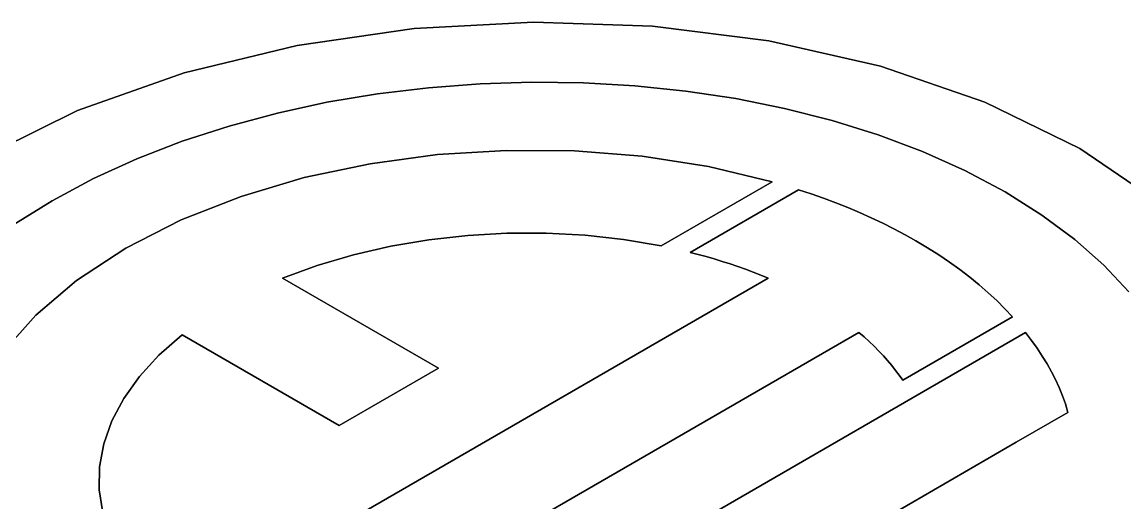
# Model space of a CAD drawing. Header units: inches. Extents: x 2.5 to 102.3, y 2 to 82.2.
# Drawn here: x 63.1942 to 63.4575, y 52.6947 to 52.8094 of the extents above; entities that cross this region are included whole.
import ezdxf

# ---------------------------------------------------------------- set-up
doc = ezdxf.new("R2010")
doc.units = ezdxf.units.IN
doc.header["$MEASUREMENT"] = 0
doc.layers.add('LABEL', color=2, linetype='Continuous')

msp = doc.modelspace()

# ---------------------------------------------------------------- linework, layer by layer
at = {"layer": 'LABEL'}
for p, q in [((63.28785, 52.80784), (63.25986, 52.80381)), ((63.25986, 52.80381), (63.28785, 52.80784)), ((63.31631, 52.80937), (63.28785, 52.80784)), ((63.28785, 52.80784), (63.31631, 52.80937)), ((63.34469, 52.80838), (63.31631, 52.80937)), ((63.31631, 52.80937), (63.34469, 52.80838)), ((63.37247, 52.80487), (63.34469, 52.80838)), ((63.34469, 52.80838), (63.37247, 52.80487)), ((63.3991, 52.79884), (63.37247, 52.80487)), ((63.37247, 52.80487), (63.3991, 52.79884)), ((63.25986, 52.80381), (63.23288, 52.79728)), ((63.23288, 52.79728), (63.25986, 52.80381)), ((63.23288, 52.79728), (63.20746, 52.78824)), ((63.20746, 52.78824), (63.23288, 52.79728)), ((63.42404, 52.79028), (63.3991, 52.79884)), ((63.3991, 52.79884), (63.42404, 52.79028)), ((63.29123, 52.79371), (63.30355, 52.79464)), ((63.30355, 52.79464), (63.29123, 52.79371)), ((63.30355, 52.79464), (63.31591, 52.79502)), ((63.31591, 52.79502), (63.30355, 52.79464)), ((63.31591, 52.79502), (63.32825, 52.79486)), ((63.32825, 52.79486), (63.31591, 52.79502)), ((63.32825, 52.79486), (63.34051, 52.79416)), ((63.34051, 52.79416), (63.32825, 52.79486)), ((63.34051, 52.79416), (63.35264, 52.79291)), ((63.35264, 52.79291), (63.34051, 52.79416)), ((63.26699, 52.79023), (63.27903, 52.79224)), ((63.27903, 52.79224), (63.26699, 52.79023)), ((63.27903, 52.79224), (63.29123, 52.79371)), ((63.29123, 52.79371), (63.27903, 52.79224)), ((63.35264, 52.79291), (63.36457, 52.79112)), ((63.36457, 52.79112), (63.35264, 52.79291)), ((63.25518, 52.78767), (63.26699, 52.79023)), ((63.26699, 52.79023), (63.25518, 52.78767)), ((63.36457, 52.79112), (63.37624, 52.78878)), ((63.37624, 52.78878), (63.36457, 52.79112)), ((63.37624, 52.78878), (63.38761, 52.7859)), ((63.38761, 52.7859), (63.37624, 52.78878)), ((63.44674, 52.77919), (63.42404, 52.79028)), ((63.42404, 52.79028), (63.44674, 52.77919)), ((63.20746, 52.78824), (63.18412, 52.77672)), ((63.18412, 52.77672), (63.20746, 52.78824)), ((63.24364, 52.78457), (63.25518, 52.78767)), ((63.25518, 52.78767), (63.24364, 52.78457)), ((63.23243, 52.78093), (63.24364, 52.78457)), ((63.24364, 52.78457), (63.23243, 52.78093)), ((63.38761, 52.7859), (63.39861, 52.78246)), ((63.39861, 52.78246), (63.38761, 52.7859)), ((63.22162, 52.77675), (63.23243, 52.78093)), ((63.23243, 52.78093), (63.22162, 52.77675)), ((63.39861, 52.78246), (63.40919, 52.77848)), ((63.40919, 52.77848), (63.39861, 52.78246)), ((63.30974, 52.77877), (63.2934, 52.77775)), ((63.2934, 52.77775), (63.30974, 52.77877)), ((63.32609, 52.77864), (63.30974, 52.77877)), ((63.30974, 52.77877), (63.32609, 52.77864)), ((63.34227, 52.77735), (63.32609, 52.77864)), ((63.32609, 52.77864), (63.34227, 52.77735)), ((63.40919, 52.77848), (63.4193, 52.77395)), ((63.4193, 52.77395), (63.40919, 52.77848)), ((63.46595, 52.76609), (63.44674, 52.77919)), ((63.44674, 52.77919), (63.46595, 52.76609)), ((63.21125, 52.77202), (63.22162, 52.77675)), ((63.22162, 52.77675), (63.21125, 52.77202)), ((63.27729, 52.77557), (63.26159, 52.77225)), ((63.26159, 52.77225), (63.27729, 52.77557)), ((63.2934, 52.77775), (63.27729, 52.77557)), ((63.27729, 52.77557), (63.2934, 52.77775)), ((63.35807, 52.7749), (63.34227, 52.77735)), ((63.34227, 52.77735), (63.35807, 52.7749)), ((63.37329, 52.77128), (63.35807, 52.7749)), ((63.35807, 52.7749), (63.37329, 52.77128)), ((63.4193, 52.77395), (63.42886, 52.76887)), ((63.42886, 52.76887), (63.4193, 52.77395)), ((63.20139, 52.76675), (63.21125, 52.77202)), ((63.21125, 52.77202), (63.20139, 52.76675)), ((63.26159, 52.77225), (63.2465, 52.76778)), ((63.2465, 52.76778), (63.26159, 52.77225)), ((63.3468, 52.75599), (63.37329, 52.77128)), ((63.37329, 52.77128), (63.3468, 52.75599)), ((63.2465, 52.76778), (63.23223, 52.76216)), ((63.23223, 52.76216), (63.2465, 52.76778)), ((63.37957, 52.76937), (63.35369, 52.75443)), ((63.35369, 52.75443), (63.37957, 52.76937)), ((63.38257, 52.76838), (63.37957, 52.76937)), ((63.37957, 52.76937), (63.38257, 52.76838)), ((63.38553, 52.76734), (63.38257, 52.76838)), ((63.38257, 52.76838), (63.38553, 52.76734)), ((63.42886, 52.76887), (63.43767, 52.76334)), ((63.43767, 52.76334), (63.42886, 52.76887)), ((63.19229, 52.76108), (63.20139, 52.76675)), ((63.20139, 52.76675), (63.19229, 52.76108)), ((63.38845, 52.76625), (63.38553, 52.76734)), ((63.38553, 52.76734), (63.38845, 52.76625)), ((63.39133, 52.7651), (63.38845, 52.76625)), ((63.38845, 52.76625), (63.39133, 52.7651)), ((63.39415, 52.76391), (63.39133, 52.7651)), ((63.39133, 52.7651), (63.39415, 52.76391)), ((63.39694, 52.76266), (63.39415, 52.76391)), ((63.39415, 52.76391), (63.39694, 52.76266)), ((63.39967, 52.76137), (63.39694, 52.76266)), ((63.39694, 52.76266), (63.39967, 52.76137)), ((63.43767, 52.76334), (63.44552, 52.75751)), ((63.44552, 52.75751), (63.43767, 52.76334)), ((63.23223, 52.76216), (63.21897, 52.7554)), ((63.21897, 52.7554), (63.23223, 52.76216)), ((63.40235, 52.76002), (63.39967, 52.76137)), ((63.39967, 52.76137), (63.40235, 52.76002)), ((63.40498, 52.75863), (63.40235, 52.76002)), ((63.40235, 52.76002), (63.40498, 52.75863)), ((63.28223, 52.75591), (63.29135, 52.75744)), ((63.29135, 52.75744), (63.28223, 52.75591)), ((63.29135, 52.75744), (63.30062, 52.75847)), ((63.30062, 52.75847), (63.29135, 52.75744)), ((63.30062, 52.75847), (63.30997, 52.75899)), ((63.30997, 52.75899), (63.30062, 52.75847)), ((63.30997, 52.75899), (63.31933, 52.759)), ((63.31933, 52.759), (63.30997, 52.75899)), ((63.31933, 52.759), (63.32863, 52.7585)), ((63.32863, 52.7585), (63.31933, 52.759)), ((63.32863, 52.7585), (63.33781, 52.7575)), ((63.33781, 52.7575), (63.32863, 52.7585)), ((63.33781, 52.7575), (63.3468, 52.75599)), ((63.3468, 52.75599), (63.33781, 52.7575)), ((63.40755, 52.75718), (63.40498, 52.75863)), ((63.40498, 52.75863), (63.40755, 52.75718)), ((63.41035, 52.75552), (63.40755, 52.75718)), ((63.40755, 52.75718), (63.41035, 52.75552)), ((63.44552, 52.75751), (63.45243, 52.75139)), ((63.45243, 52.75139), (63.44552, 52.75751)), ((63.21897, 52.7554), (63.20725, 52.74774)), ((63.20725, 52.74774), (63.21897, 52.7554)), ((63.27332, 52.75387), (63.28223, 52.75591)), ((63.28223, 52.75591), (63.27332, 52.75387)), ((63.41304, 52.75381), (63.41035, 52.75552)), ((63.41035, 52.75552), (63.41304, 52.75381)), ((63.26469, 52.75133), (63.27332, 52.75387)), ((63.27332, 52.75387), (63.26469, 52.75133)), ((63.35369, 52.75443), (63.35563, 52.75393)), ((63.35563, 52.75393), (63.35369, 52.75443)), ((63.35563, 52.75393), (63.35755, 52.75341)), ((63.35755, 52.75341), (63.35563, 52.75393)), ((63.35755, 52.75341), (63.35946, 52.75286)), ((63.35946, 52.75286), (63.35755, 52.75341)), ((63.35946, 52.75286), (63.36135, 52.75228)), ((63.36135, 52.75228), (63.35946, 52.75286)), ((63.36135, 52.75228), (63.36323, 52.75168)), ((63.36323, 52.75168), (63.36135, 52.75228)), ((63.41562, 52.75208), (63.41304, 52.75381)), ((63.41304, 52.75381), (63.41562, 52.75208)), ((63.4181, 52.75031), (63.41562, 52.75208)), ((63.41562, 52.75208), (63.4181, 52.75031)), ((63.25641, 52.74828), (63.26469, 52.75133)), ((63.26469, 52.75133), (63.25641, 52.74828)), ((63.36323, 52.75168), (63.36509, 52.75105)), ((63.36509, 52.75105), (63.36323, 52.75168)), ((63.36509, 52.75105), (63.36693, 52.7504)), ((63.36693, 52.7504), (63.36509, 52.75105)), ((63.36693, 52.7504), (63.36875, 52.74972)), ((63.36875, 52.74972), (63.36693, 52.7504)), ((63.36875, 52.74972), (63.37055, 52.74901)), ((63.37055, 52.74901), (63.36875, 52.74972)), ((63.42046, 52.7485), (63.4181, 52.75031)), ((63.4181, 52.75031), (63.42046, 52.7485)), ((63.45243, 52.75139), (63.45838, 52.74504)), ((63.45838, 52.74504), (63.45243, 52.75139)), ((63.20725, 52.74774), (63.19751, 52.73949)), ((63.19751, 52.73949), (63.20725, 52.74774)), ((63.37232, 52.74828), (63.20646, 52.65252)), ((63.20646, 52.65252), (63.37232, 52.74828)), ((63.29363, 52.72679), (63.25641, 52.74828)), ((63.25641, 52.74828), (63.29363, 52.72679)), ((63.37055, 52.74901), (63.37232, 52.74828)), ((63.37232, 52.74828), (63.37055, 52.74901)), ((63.42271, 52.74667), (63.42046, 52.7485)), ((63.42046, 52.7485), (63.42271, 52.74667)), ((63.42486, 52.7448), (63.42271, 52.74667)), ((63.42271, 52.74667), (63.42486, 52.7448)), ((63.42689, 52.74291), (63.42486, 52.7448)), ((63.42486, 52.7448), (63.42689, 52.74291)), ((63.42881, 52.74099), (63.42689, 52.74291)), ((63.42689, 52.74291), (63.42881, 52.74099)), ((63.19751, 52.73949), (63.18976, 52.73078)), ((63.18976, 52.73078), (63.19751, 52.73949)), ((63.40443, 52.72391), (63.43063, 52.73904)), ((63.43063, 52.73904), (63.40443, 52.72391)), ((63.43063, 52.73904), (63.42881, 52.74099)), ((63.42881, 52.74099), (63.43063, 52.73904)), ((63.22689, 52.7299), (63.23245, 52.73475)), ((63.23245, 52.73475), (63.22689, 52.7299)), ((63.2288, 52.63997), (63.39397, 52.73533)), ((63.39397, 52.73533), (63.2288, 52.63997)), ((63.23245, 52.73475), (63.26993, 52.71311)), ((63.26993, 52.71311), (63.23245, 52.73475)), ((63.43373, 52.73531), (63.25374, 52.63139)), ((63.25374, 52.63139), (63.43373, 52.73531)), ((63.39397, 52.73533), (63.39524, 52.73425)), ((63.39524, 52.73425), (63.39397, 52.73533)), ((63.39524, 52.73425), (63.39646, 52.73314)), ((63.39646, 52.73314), (63.39524, 52.73425)), ((63.43516, 52.73344), (63.43373, 52.73531)), ((63.43373, 52.73531), (63.43516, 52.73344)), ((63.4365, 52.73157), (63.43516, 52.73344)), ((63.43516, 52.73344), (63.4365, 52.73157)), ((63.39646, 52.73314), (63.39763, 52.73203)), ((63.39763, 52.73203), (63.39646, 52.73314)), ((63.39763, 52.73203), (63.39875, 52.7309)), ((63.39875, 52.7309), (63.39763, 52.73203)), ((63.39875, 52.7309), (63.39981, 52.72977)), ((63.39981, 52.72977), (63.39875, 52.7309)), ((63.43775, 52.72971), (63.4365, 52.73157)), ((63.4365, 52.73157), (63.43775, 52.72971)), ((63.22223, 52.72484), (63.22689, 52.7299)), ((63.22689, 52.7299), (63.22223, 52.72484)), ((63.39981, 52.72977), (63.40083, 52.72862)), ((63.40083, 52.72862), (63.39981, 52.72977)), ((63.40083, 52.72862), (63.40181, 52.72746)), ((63.40181, 52.72746), (63.40083, 52.72862)), ((63.43891, 52.72784), (63.43775, 52.72971)), ((63.43775, 52.72971), (63.43891, 52.72784)), ((63.26993, 52.71311), (63.29363, 52.72679)), ((63.29363, 52.72679), (63.26993, 52.71311)), ((63.40181, 52.72746), (63.40273, 52.72628)), ((63.40273, 52.72628), (63.40181, 52.72746)), ((63.40273, 52.72628), (63.4036, 52.7251)), ((63.4036, 52.7251), (63.40273, 52.72628)), ((63.43997, 52.72597), (63.43891, 52.72784)), ((63.43891, 52.72784), (63.43997, 52.72597)), ((63.44094, 52.72408), (63.43997, 52.72597)), ((63.43997, 52.72597), (63.44094, 52.72408)), ((63.21849, 52.71961), (63.22223, 52.72484)), ((63.22223, 52.72484), (63.21849, 52.71961)), ((63.4036, 52.7251), (63.40443, 52.72391)), ((63.40443, 52.72391), (63.4036, 52.7251)), ((63.44181, 52.72218), (63.44094, 52.72408)), ((63.44094, 52.72408), (63.44181, 52.72218)), ((63.44258, 52.72024), (63.44181, 52.72218)), ((63.44181, 52.72218), (63.44258, 52.72024)), ((63.21566, 52.71425), (63.21849, 52.71961)), ((63.21849, 52.71961), (63.21566, 52.71425)), ((63.44326, 52.71827), (63.44258, 52.72024)), ((63.44258, 52.72024), (63.44326, 52.71827)), ((63.44384, 52.71627), (63.44326, 52.71827)), ((63.44326, 52.71827), (63.44384, 52.71627)), ((63.4315, 52.70914), (63.44384, 52.71627)), ((63.44384, 52.71627), (63.4315, 52.70914)), ((63.21374, 52.70879), (63.21566, 52.71425)), ((63.21566, 52.71425), (63.21374, 52.70879)), ((63.21273, 52.70329), (63.21374, 52.70879)), ((63.21374, 52.70879), (63.21273, 52.70329)), ((63.41917, 52.70201), (63.4315, 52.70914)), ((63.4315, 52.70914), (63.41917, 52.70201)), ((63.21264, 52.69777), (63.21273, 52.70329)), ((63.21273, 52.70329), (63.21264, 52.69777)), ((63.40683, 52.69488), (63.41917, 52.70201)), ((63.41917, 52.70201), (63.40683, 52.69488)), ((63.21347, 52.69228), (63.21264, 52.69777)), ((63.21264, 52.69777), (63.21347, 52.69228)), ((63.3945, 52.68775), (63.40683, 52.69488)), ((63.40683, 52.69488), (63.3945, 52.68775))]:
    msp.add_line(p, q, dxfattribs=at)

doc.saveas('drawing.dxf')
